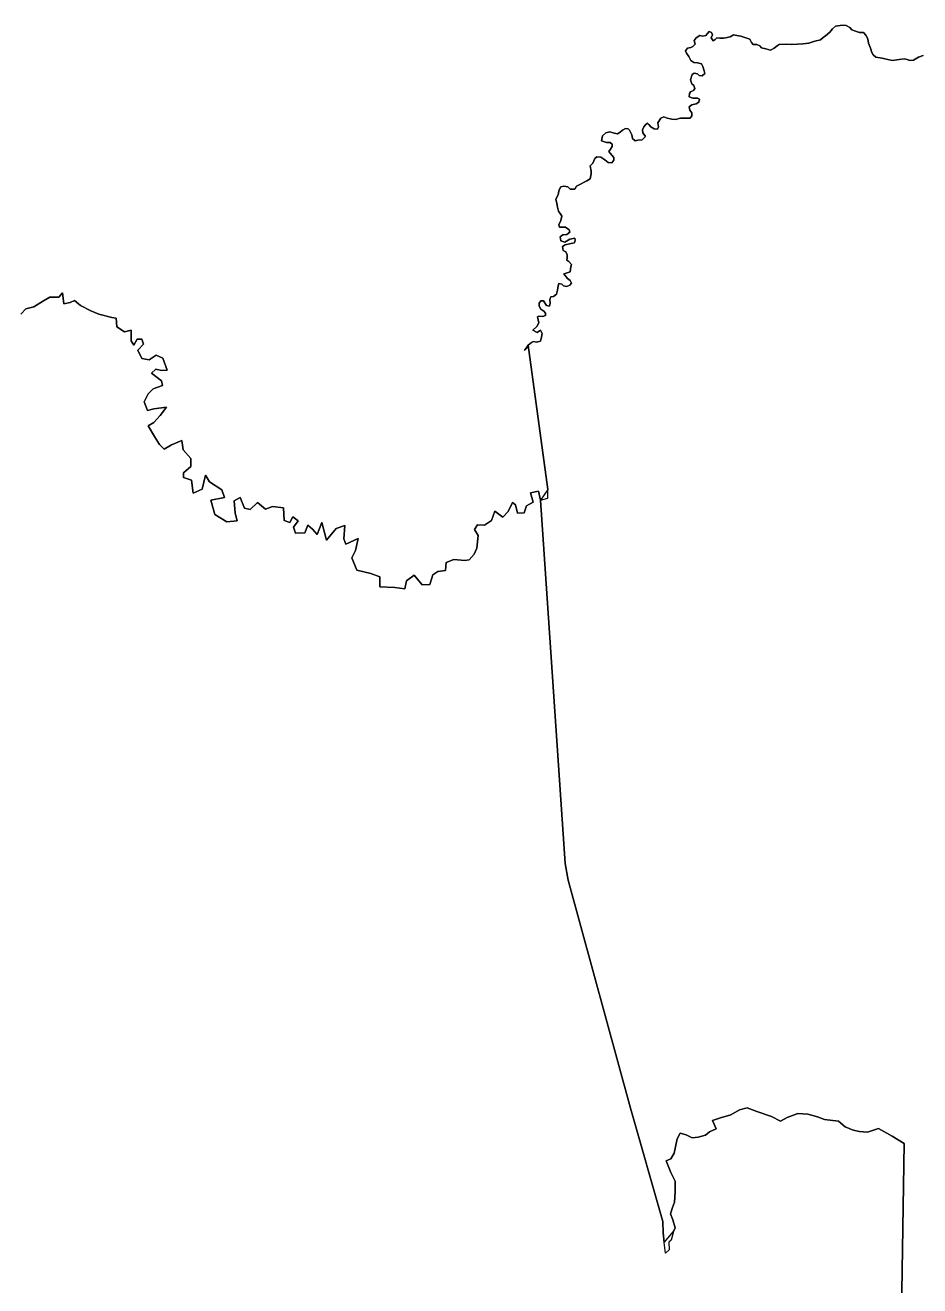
# Model space of a CAD drawing. Header units: inches. Extents: x 33.9 to 41.9, y -4.8 to 5.4.
# Drawn here: x 35.0716 to 35.1472, y 0.8157 to 0.9222 of the extents above; entities that cross this region are included whole.
import ezdxf

# ---------------------------------------------------------------- set-up
doc = ezdxf.new("R2010")
doc.units = ezdxf.units.IN
doc.header["$MEASUREMENT"] = 0
doc.layers.add('Counties', color=7, linetype='Continuous')

msp = doc.modelspace()

# ---------------------------------------------------------------- linework, layer by layer
at = {"layer": 'Counties'}
for points in [[(35.14748, 0.91965), (35.14708, 0.91953), (35.14665, 0.91927), (35.14635, 0.91924), (35.14613, 0.91931), (35.14587, 0.91937), (35.14543, 0.91932), (35.14487, 0.91924), (35.14433, 0.91934), (35.14399, 0.91943), (35.14348, 0.91953), (35.14323, 0.91972), (35.14313, 0.9199), (35.14303, 0.92028), (35.14284, 0.9207), (35.14279, 0.92106), (35.14262, 0.92137), (35.14243, 0.92159), (35.14208, 0.92161), (35.14175, 0.92171), (35.14145, 0.92184), (35.14126, 0.92202), (35.14097, 0.9222), (35.14065, 0.92222), (35.14006, 0.92215), (35.1398, 0.92191), (35.13958, 0.92164), (35.13921, 0.92132), (35.13902, 0.92118), (35.1388, 0.92099), (35.1383, 0.92086), (35.1378, 0.9207), (35.1373, 0.92065), (35.13684, 0.92063), (35.13636, 0.9206), (35.13589, 0.92062), (35.13529, 0.92058), (35.13514, 0.92048), (35.13487, 0.92028), (35.13455, 0.92012), (35.13418, 0.92021), (35.1338, 0.92031), (35.13367, 0.92048), (35.13341, 0.92058), (35.13328, 0.92058), (35.13309, 0.92058), (35.13296, 0.92077), (35.13282, 0.92104), (35.1324, 0.92119), (35.13206, 0.92128), (35.13173, 0.92136), (35.13145, 0.9214), (35.13116, 0.92125), (35.13077, 0.92116), (35.13062, 0.92111), (35.13028, 0.92111), (35.13002, 0.92116), (35.12989, 0.92101), (35.12973, 0.92089), (35.12955, 0.92116), (35.12965, 0.9214), (35.12958, 0.92159), (35.12938, 0.9217), (35.12923, 0.92153), (35.12911, 0.92135), (35.12884, 0.9213), (35.1286, 0.92135), (35.12829, 0.92116), (35.12812, 0.92092), (35.12819, 0.92063), (35.12801, 0.92043), (35.12782, 0.92034), (35.12756, 0.92027), (35.12738, 0.92004), (35.12745, 0.91985), (35.12765, 0.91958), (35.12784, 0.91924), (35.12807, 0.91908), (35.1284, 0.91903), (35.12873, 0.91896), (35.12885, 0.91874), (35.12897, 0.91837), (35.12902, 0.91813), (35.12879, 0.91794), (35.12853, 0.91796), (35.1284, 0.91811), (35.12812, 0.91816), (35.12794, 0.91804), (35.12781, 0.9176), (35.12792, 0.91727), (35.12809, 0.91711), (35.12818, 0.91688), (35.12806, 0.91669), (35.12781, 0.91658), (35.12772, 0.91646), (35.12769, 0.91616), (35.12799, 0.91606), (35.12839, 0.91606), (35.12855, 0.91597), (35.1285, 0.91571), (35.12827, 0.91557), (35.12792, 0.91548), (35.12769, 0.91532), (35.12774, 0.91504), (35.1279, 0.9148), (35.1279, 0.91455), (35.12776, 0.91436), (35.1273, 0.91436), (35.12695, 0.91436), (35.12653, 0.91425), (35.12621, 0.91429), (35.12584, 0.91436), (35.12554, 0.91446), (35.12528, 0.91436), (35.12505, 0.91397), (35.1251, 0.91364), (35.12501, 0.91343), (35.12473, 0.91345), (35.12445, 0.91364), (35.12429, 0.91383), (35.12417, 0.91394), (35.12399, 0.9138), (35.12385, 0.91362), (35.12373, 0.91338), (35.12378, 0.91313), (35.12399, 0.91282), (35.12371, 0.91252), (35.12336, 0.9125), (35.12311, 0.91245), (35.1229, 0.91264), (35.12285, 0.91296), (35.12264, 0.91336), (35.12253, 0.91345), (35.1223, 0.91348), (35.12206, 0.91336), (35.12185, 0.91317), (35.12162, 0.91303), (35.12134, 0.9131), (35.12097, 0.9132), (35.12065, 0.91313), (35.12037, 0.91287), (35.12028, 0.91245), (35.1207, 0.91231), (35.12102, 0.91231), (35.12118, 0.91215), (35.12118, 0.91196), (35.12104, 0.91173), (35.12091, 0.91154), (35.12114, 0.91124), (35.12132, 0.91103), (35.12132, 0.91082), (35.12116, 0.91059), (35.12083, 0.91061), (35.12056, 0.91085), (35.12021, 0.91105), (35.11988, 0.9111), (35.1197, 0.91094), (35.11954, 0.91056), (35.11933, 0.91033), (35.1194, 0.90989), (35.1194, 0.90966), (35.11931, 0.90924), (35.11905, 0.90907), (35.11887, 0.90898), (35.1185, 0.90879), (35.11817, 0.90861), (35.11801, 0.90835), (35.11764, 0.90835), (35.11743, 0.90856), (35.1171, 0.90861), (35.11685, 0.90856), (35.11666, 0.90824), (35.11664, 0.90798), (35.11655, 0.90777), (35.11643, 0.90751), (35.1165, 0.90714), (35.11657, 0.90684), (35.11664, 0.90651), (35.11683, 0.90621), (35.11692, 0.90607), (35.11683, 0.90572), (35.11666, 0.90535), (35.11673, 0.90516), (35.11697, 0.90516), (35.11722, 0.90516), (35.11755, 0.90491), (35.11759, 0.90472), (35.11734, 0.90453), (35.11701, 0.90451), (35.11678, 0.90432), (35.11683, 0.904), (35.11718, 0.90388), (35.11759, 0.90414), (35.11801, 0.90421), (35.11806, 0.90404), (35.11799, 0.90381), (35.11757, 0.90374), (35.1172, 0.90365), (35.11699, 0.90351), (35.11704, 0.90318), (35.11727, 0.90307), (35.11738, 0.90281), (35.11738, 0.90255), (35.11736, 0.90237), (35.11752, 0.90223), (35.11773, 0.902), (35.11769, 0.90179), (35.11764, 0.90137), (35.11729, 0.90127), (35.11708, 0.9012), (35.11741, 0.90081), (35.11764, 0.90065), (35.11773, 0.90041), (35.11759, 0.90023), (35.11734, 0.90013), (35.11706, 0.90018), (35.11692, 0.90032), (35.11667, 0.90039), (35.11662, 0.9002), (35.11655, 0.89981), (35.11648, 0.89948), (35.11623, 0.89929), (35.11599, 0.89925), (35.11592, 0.89902), (35.11595, 0.89871), (35.11588, 0.89846), (35.11562, 0.89853), (35.11537, 0.89892), (35.11516, 0.89892), (35.115, 0.89871), (35.11502, 0.89846), (35.11516, 0.89822), (35.11539, 0.89804), (35.11555, 0.89787), (35.11555, 0.89769), (35.11532, 0.89759), (35.11498, 0.89762), (35.11488, 0.89757), (35.11498, 0.89706), (35.11481, 0.89676), (35.11447, 0.89645), (35.11484, 0.89624), (35.11511, 0.89643), (35.11525, 0.89615), (35.11521, 0.89585), (35.11511, 0.8955), (35.11479, 0.89543), (35.11454, 0.89548), (35.11435, 0.89541), (35.11409, 0.89517), (35.11574, 0.88297), (35.11513, 0.88206), (35.11496, 0.88283), (35.11428, 0.88268), (35.11449, 0.88189), (35.11393, 0.8816), (35.11375, 0.88099), (35.11318, 0.88096), (35.113, 0.88168), (35.11275, 0.88186), (35.11239, 0.8811), (35.11193, 0.88064), (35.11125, 0.88114), (35.11097, 0.88035), (35.11039, 0.87996), (35.10979, 0.87999), (35.10954, 0.8796), (35.10986, 0.87909), (35.10975, 0.87802), (35.1095, 0.87751), (35.10908, 0.87701), (35.10872, 0.87698), (35.10779, 0.87705), (35.10715, 0.8768), (35.10708, 0.87612), (35.10644, 0.87604), (35.10601, 0.87576), (35.10576, 0.87493), (35.10512, 0.8749), (35.10444, 0.87572), (35.1038, 0.87525), (35.10366, 0.87457), (35.1028, 0.87468), (35.10155, 0.87475), (35.10155, 0.87558), (35.10077, 0.87587), (35.09959, 0.87615), (35.09916, 0.87719), (35.09948, 0.8778), (35.0997, 0.87884), (35.09866, 0.87834), (35.09849, 0.87881), (35.09859, 0.87992), (35.09784, 0.87967), (35.09702, 0.8787), (35.09663, 0.88017), (35.09624, 0.87917), (35.09585, 0.87963), (35.09546, 0.87996), (35.09521, 0.87931), (35.09442, 0.87928), (35.09424, 0.87978), (35.09464, 0.88032), (35.09417, 0.88067), (35.09392, 0.88017), (35.09346, 0.88035), (35.09339, 0.88143), (35.09246, 0.88154), (35.09186, 0.88132), (35.09121, 0.88186), (35.09057, 0.88129), (35.09011, 0.88139), (35.08972, 0.88229), (35.08922, 0.882), (35.08932, 0.88096), (35.08947, 0.88032), (35.08861, 0.88025), (35.08758, 0.88086), (35.08726, 0.88208), (35.0884, 0.88229), (35.08818, 0.88294), (35.08715, 0.88362), (35.08679, 0.88419), (35.08651, 0.88301), (35.08576, 0.88265), (35.08562, 0.88376), (35.08494, 0.88398), (35.08494, 0.88437), (35.08555, 0.88491), (35.08555, 0.88559), (35.0849, 0.88631), (35.0848, 0.8871), (35.08394, 0.88674), (35.0833, 0.88638), (35.08291, 0.88678), (35.08248, 0.88746), (35.08194, 0.88836), (35.08244, 0.88864), (35.08298, 0.88922), (35.08351, 0.88994), (35.08244, 0.88979), (35.08191, 0.88965), (35.08162, 0.89037), (35.08195, 0.89105), (35.08237, 0.89148), (35.08316, 0.89177), (35.08309, 0.89216), (35.08223, 0.89281), (35.08259, 0.89313), (35.08309, 0.89302), (35.08355, 0.89306), (35.08319, 0.89406), (35.08262, 0.89432), (35.08205, 0.89392), (35.08141, 0.89403), (35.08109, 0.89475), (35.08155, 0.89525), (35.08141, 0.89568), (35.08102, 0.89568), (35.08073, 0.89518), (35.08052, 0.89554), (35.08052, 0.89643), (35.07995, 0.89629), (35.07931, 0.89672), (35.07924, 0.89744), (35.07888, 0.89751), (35.07778, 0.8978), (35.0771, 0.89808), (35.07624, 0.89852), (35.07574, 0.89895), (35.07535, 0.89877), (35.07482, 0.89866), (35.07471, 0.89959), (35.07439, 0.89923), (35.07364, 0.89923), (35.0731, 0.89891), (35.07228, 0.89841), (35.07161, 0.89823), (35.07118, 0.8978)], [(35.14748, 0.91965), (35.14708, 0.91953), (35.14665, 0.91927), (35.14635, 0.91924), (35.14613, 0.91931), (35.14587, 0.91937), (35.14543, 0.91932), (35.14487, 0.91924), (35.14433, 0.91934), (35.14399, 0.91943), (35.14348, 0.91953), (35.14323, 0.91972), (35.14313, 0.9199), (35.14303, 0.92028), (35.14284, 0.9207), (35.14279, 0.92106), (35.14262, 0.92137), (35.14243, 0.92159), (35.14208, 0.92161), (35.14175, 0.92171), (35.14145, 0.92184), (35.14126, 0.92202), (35.14097, 0.9222), (35.14065, 0.92222), (35.14006, 0.92215), (35.1398, 0.92191), (35.13958, 0.92164), (35.13921, 0.92132), (35.13902, 0.92118), (35.1388, 0.92099), (35.1383, 0.92086), (35.1378, 0.9207), (35.1373, 0.92065), (35.13684, 0.92063), (35.13636, 0.9206), (35.13589, 0.92062), (35.13529, 0.92058), (35.13514, 0.92048), (35.13487, 0.92028), (35.13455, 0.92012), (35.13418, 0.92021), (35.1338, 0.92031), (35.13367, 0.92048), (35.13341, 0.92058), (35.13328, 0.92058), (35.13309, 0.92058), (35.13296, 0.92077), (35.13282, 0.92104), (35.1324, 0.92119), (35.13206, 0.92128), (35.13173, 0.92136), (35.13145, 0.9214), (35.13116, 0.92125), (35.13077, 0.92116), (35.13062, 0.92111), (35.13028, 0.92111), (35.13002, 0.92116), (35.12989, 0.92101), (35.12973, 0.92089), (35.12955, 0.92116), (35.12965, 0.9214), (35.12958, 0.92159), (35.12938, 0.9217), (35.12923, 0.92153), (35.12911, 0.92135), (35.12884, 0.9213), (35.1286, 0.92135), (35.12829, 0.92116), (35.12812, 0.92092), (35.12819, 0.92063), (35.12801, 0.92043), (35.12782, 0.92034), (35.12756, 0.92027), (35.12738, 0.92004), (35.12745, 0.91985), (35.12765, 0.91958), (35.12784, 0.91924), (35.12807, 0.91908), (35.1284, 0.91903), (35.12873, 0.91896), (35.12885, 0.91874), (35.12897, 0.91837), (35.12902, 0.91813), (35.12879, 0.91794), (35.12853, 0.91796), (35.1284, 0.91811), (35.12812, 0.91816), (35.12794, 0.91804), (35.12781, 0.9176), (35.12792, 0.91727), (35.12809, 0.91711), (35.12818, 0.91688), (35.12806, 0.91669), (35.12781, 0.91658), (35.12772, 0.91646), (35.12769, 0.91616), (35.12799, 0.91606), (35.12839, 0.91606), (35.12855, 0.91597), (35.1285, 0.91571), (35.12827, 0.91557), (35.12792, 0.91548), (35.12769, 0.91532), (35.12774, 0.91504), (35.1279, 0.9148), (35.1279, 0.91455), (35.12776, 0.91436), (35.1273, 0.91436), (35.12695, 0.91436), (35.12653, 0.91425), (35.12621, 0.91429), (35.12584, 0.91436), (35.12554, 0.91446), (35.12528, 0.91436), (35.12505, 0.91397), (35.1251, 0.91364), (35.12501, 0.91343), (35.12473, 0.91345), (35.12445, 0.91364), (35.12429, 0.91383), (35.12417, 0.91394), (35.12399, 0.9138), (35.12385, 0.91362), (35.12373, 0.91338), (35.12378, 0.91313), (35.12399, 0.91282), (35.12371, 0.91252), (35.12336, 0.9125), (35.12311, 0.91245), (35.1229, 0.91264), (35.12285, 0.91296), (35.12264, 0.91336), (35.12253, 0.91345), (35.1223, 0.91348), (35.12206, 0.91336), (35.12185, 0.91317), (35.12162, 0.91303), (35.12134, 0.9131), (35.12097, 0.9132), (35.12065, 0.91313), (35.12037, 0.91287), (35.12028, 0.91245), (35.1207, 0.91231), (35.12102, 0.91231), (35.12118, 0.91215), (35.12118, 0.91196), (35.12104, 0.91173), (35.12091, 0.91154), (35.12114, 0.91124), (35.12132, 0.91103), (35.12132, 0.91082), (35.12116, 0.91059), (35.12083, 0.91061), (35.12056, 0.91085), (35.12021, 0.91105), (35.11988, 0.9111), (35.1197, 0.91094), (35.11954, 0.91056), (35.11933, 0.91033), (35.1194, 0.90989), (35.1194, 0.90966), (35.11931, 0.90924), (35.11905, 0.90907), (35.11887, 0.90898), (35.1185, 0.90879), (35.11817, 0.90861), (35.11801, 0.90835), (35.11764, 0.90835), (35.11743, 0.90856), (35.1171, 0.90861), (35.11685, 0.90856), (35.11666, 0.90824), (35.11664, 0.90798), (35.11655, 0.90777), (35.11643, 0.90751), (35.1165, 0.90714), (35.11657, 0.90684), (35.11664, 0.90651), (35.11683, 0.90621), (35.11692, 0.90607), (35.11683, 0.90572), (35.11666, 0.90535), (35.11673, 0.90516), (35.11697, 0.90516), (35.11722, 0.90516), (35.11755, 0.90491), (35.11759, 0.90472), (35.11734, 0.90453), (35.11701, 0.90451), (35.11678, 0.90432), (35.11683, 0.904), (35.11718, 0.90388), (35.11759, 0.90414), (35.11801, 0.90421), (35.11806, 0.90404), (35.11799, 0.90381), (35.11757, 0.90374), (35.1172, 0.90365), (35.11699, 0.90351), (35.11704, 0.90318), (35.11727, 0.90307), (35.11738, 0.90281), (35.11738, 0.90255), (35.11736, 0.90237), (35.11752, 0.90223), (35.11773, 0.902), (35.11769, 0.90179), (35.11764, 0.90137), (35.11729, 0.90127), (35.11708, 0.9012), (35.11741, 0.90081), (35.11764, 0.90065), (35.11773, 0.90041), (35.11759, 0.90023), (35.11734, 0.90013), (35.11706, 0.90018), (35.11692, 0.90032), (35.11667, 0.90039), (35.11662, 0.9002), (35.11655, 0.89981), (35.11648, 0.89948), (35.11623, 0.89929), (35.11599, 0.89925), (35.11592, 0.89902), (35.11595, 0.89871), (35.11588, 0.89846), (35.11562, 0.89853), (35.11537, 0.89892), (35.11516, 0.89892), (35.115, 0.89871), (35.11502, 0.89846), (35.11516, 0.89822), (35.11539, 0.89804), (35.11555, 0.89787), (35.11555, 0.89769), (35.11532, 0.89759), (35.11498, 0.89762), (35.11488, 0.89757), (35.11498, 0.89706), (35.11481, 0.89676), (35.11447, 0.89645), (35.11484, 0.89624), (35.11511, 0.89643), (35.11525, 0.89615), (35.11521, 0.89585), (35.11511, 0.8955), (35.11479, 0.89543), (35.11454, 0.89548), (35.11435, 0.89541), (35.11409, 0.89517), (35.11574, 0.88297), (35.11513, 0.88206), (35.11496, 0.88283), (35.11428, 0.88268), (35.11449, 0.88189), (35.11393, 0.8816), (35.11375, 0.88099), (35.11318, 0.88096), (35.113, 0.88168), (35.11275, 0.88186), (35.11239, 0.8811), (35.11193, 0.88064), (35.11125, 0.88114), (35.11097, 0.88035), (35.11039, 0.87996), (35.10979, 0.87999), (35.10954, 0.8796), (35.10986, 0.87909), (35.10975, 0.87802), (35.1095, 0.87751), (35.10908, 0.87701), (35.10872, 0.87698), (35.10779, 0.87705), (35.10715, 0.8768), (35.10708, 0.87612), (35.10644, 0.87604), (35.10601, 0.87576), (35.10576, 0.87493), (35.10512, 0.8749), (35.10444, 0.87572), (35.1038, 0.87525), (35.10366, 0.87457), (35.1028, 0.87468), (35.10155, 0.87475), (35.10155, 0.87558), (35.10077, 0.87587), (35.09959, 0.87615), (35.09916, 0.87719), (35.09948, 0.8778), (35.0997, 0.87884), (35.09866, 0.87834), (35.09849, 0.87881), (35.09859, 0.87992), (35.09784, 0.87967), (35.09702, 0.8787), (35.09663, 0.88017), (35.09624, 0.87917), (35.09585, 0.87963), (35.09546, 0.87996), (35.09521, 0.87931), (35.09442, 0.87928), (35.09424, 0.87978), (35.09464, 0.88032), (35.09417, 0.88067), (35.09392, 0.88017), (35.09346, 0.88035), (35.09339, 0.88143), (35.09246, 0.88154), (35.09186, 0.88132), (35.09121, 0.88186), (35.09057, 0.88129), (35.09011, 0.88139), (35.08972, 0.88229), (35.08922, 0.882), (35.08932, 0.88096), (35.08947, 0.88032), (35.08861, 0.88025), (35.08758, 0.88086), (35.08726, 0.88208), (35.0884, 0.88229), (35.08818, 0.88294), (35.08715, 0.88362), (35.08679, 0.88419), (35.08651, 0.88301), (35.08576, 0.88265), (35.08562, 0.88376), (35.08494, 0.88398), (35.08494, 0.88437), (35.08555, 0.88491), (35.08555, 0.88559), (35.0849, 0.88631), (35.0848, 0.8871), (35.08394, 0.88674), (35.0833, 0.88638), (35.08291, 0.88678), (35.08248, 0.88746), (35.08194, 0.88836), (35.08244, 0.88864), (35.08298, 0.88922), (35.08351, 0.88994), (35.08244, 0.88979), (35.08191, 0.88965), (35.08162, 0.89037), (35.08195, 0.89105), (35.08237, 0.89148), (35.08316, 0.89177), (35.08309, 0.89216), (35.08223, 0.89281), (35.08259, 0.89313), (35.08309, 0.89302), (35.08355, 0.89306), (35.08319, 0.89406), (35.08262, 0.89432), (35.08205, 0.89392), (35.08141, 0.89403), (35.08109, 0.89475), (35.08155, 0.89525), (35.08141, 0.89568), (35.08102, 0.89568), (35.08073, 0.89518), (35.08052, 0.89554), (35.08052, 0.89643), (35.07995, 0.89629), (35.07931, 0.89672), (35.07924, 0.89744), (35.07888, 0.89751), (35.07778, 0.8978), (35.0771, 0.89808), (35.07624, 0.89852), (35.07574, 0.89895), (35.07535, 0.89877), (35.07482, 0.89866), (35.07471, 0.89959), (35.07439, 0.89923), (35.07364, 0.89923), (35.0731, 0.89891), (35.07228, 0.89841), (35.07161, 0.89823), (35.07118, 0.8978)], [(35.14521, 0.78659), (35.14586, 0.82769), (35.14486, 0.8283), (35.14368, 0.82895), (35.14276, 0.82863), (35.14208, 0.8287), (35.14155, 0.82881), (35.14087, 0.82909), (35.1403, 0.82956), (35.13912, 0.8297), (35.13855, 0.82995), (35.13773, 0.83017), (35.13688, 0.83021), (35.13598, 0.82988), (35.13541, 0.82956), (35.13466, 0.82996), (35.13342, 0.83039), (35.1326, 0.83071), (35.13195, 0.83053), (35.13121, 0.8301), (35.13035, 0.82985), (35.12967, 0.82963), (35.12996, 0.82892), (35.12942, 0.82866), (35.12907, 0.82838), (35.12846, 0.82823), (35.12793, 0.82816), (35.12743, 0.82841), (35.12693, 0.82856), (35.12668, 0.82809), (35.12643, 0.82687), (35.12614, 0.8264), (35.12575, 0.82622), (35.12614, 0.82522), (35.1265, 0.8245), (35.1265, 0.82361), (35.12646, 0.82271), (35.12628, 0.82228), (35.12611, 0.82174), (35.12632, 0.82124), (35.1265, 0.82055), (35.12635, 0.82023), (35.12618, 0.81951), (35.12596, 0.81933), (35.126, 0.81869), (35.12568, 0.8184), (35.12557, 0.8193), (35.1255, 0.82012), (35.12546, 0.82109), (35.12272, 0.83068), (35.11745, 0.84995), (35.1172, 0.85135), (35.11513, 0.88206), (35.11574, 0.88224), (35.11574, 0.88297), (35.11409, 0.89517), (35.11435, 0.89541), (35.11454, 0.89548), (35.11479, 0.89543), (35.11511, 0.8955), (35.11521, 0.89585), (35.11525, 0.89615), (35.11511, 0.89643), (35.11484, 0.89624), (35.11447, 0.89645), (35.11481, 0.89676), (35.11498, 0.89706), (35.11488, 0.89757), (35.11498, 0.89762), (35.11532, 0.89759), (35.11555, 0.89769), (35.11555, 0.89787), (35.11539, 0.89804), (35.11516, 0.89822), (35.11502, 0.89846), (35.115, 0.89871), (35.11516, 0.89892), (35.11537, 0.89892), (35.11562, 0.89853), (35.11588, 0.89846), (35.11595, 0.89871), (35.11592, 0.89902), (35.11599, 0.89925), (35.11623, 0.89929), (35.11648, 0.89948), (35.11655, 0.89981), (35.11662, 0.9002), (35.11667, 0.90039), (35.11692, 0.90032), (35.11706, 0.90018), (35.11734, 0.90013), (35.11759, 0.90023), (35.11773, 0.90041), (35.11764, 0.90065), (35.11741, 0.90081), (35.11708, 0.9012), (35.11729, 0.90127), (35.11764, 0.90137), (35.11769, 0.90179), (35.11773, 0.902), (35.11752, 0.90223), (35.11736, 0.90237), (35.11738, 0.90255), (35.11738, 0.90281), (35.11727, 0.90307), (35.11704, 0.90318), (35.11699, 0.90351), (35.1172, 0.90365), (35.11757, 0.90374), (35.11799, 0.90381), (35.11806, 0.90404), (35.11801, 0.90421), (35.11759, 0.90414), (35.11718, 0.90388), (35.11683, 0.904), (35.11678, 0.90432), (35.11701, 0.90451), (35.11734, 0.90453), (35.11759, 0.90472), (35.11755, 0.90491), (35.11722, 0.90516), (35.11697, 0.90516), (35.11673, 0.90516), (35.11666, 0.90535), (35.11683, 0.90572), (35.11692, 0.90607), (35.11683, 0.90621), (35.11664, 0.90651), (35.11657, 0.90684), (35.1165, 0.90714), (35.11643, 0.90751), (35.11655, 0.90777), (35.11664, 0.90798), (35.11666, 0.90824), (35.11685, 0.90856), (35.1171, 0.90861), (35.11743, 0.90856), (35.11764, 0.90835), (35.11801, 0.90835), (35.11817, 0.90861), (35.1185, 0.90879), (35.11887, 0.90898), (35.11905, 0.90907), (35.11931, 0.90924), (35.1194, 0.90966), (35.1194, 0.90989), (35.11933, 0.91033), (35.11954, 0.91056), (35.1197, 0.91094), (35.11988, 0.9111), (35.12021, 0.91105), (35.12056, 0.91085), (35.12083, 0.91061), (35.12116, 0.91059), (35.12132, 0.91082), (35.12132, 0.91103), (35.12114, 0.91124), (35.12091, 0.91154), (35.12104, 0.91173), (35.12118, 0.91196), (35.12118, 0.91215), (35.12102, 0.91231), (35.1207, 0.91231), (35.12028, 0.91245), (35.12037, 0.91287), (35.12065, 0.91313), (35.12097, 0.9132), (35.12134, 0.9131), (35.12162, 0.91303), (35.12185, 0.91317), (35.12206, 0.91336), (35.1223, 0.91348), (35.12253, 0.91345), (35.12264, 0.91336), (35.12285, 0.91296), (35.1229, 0.91264), (35.12311, 0.91245), (35.12336, 0.9125), (35.12371, 0.91252), (35.12399, 0.91282), (35.12378, 0.91313), (35.12373, 0.91338), (35.12385, 0.91362), (35.12399, 0.9138), (35.12417, 0.91394), (35.12429, 0.91383), (35.12445, 0.91364), (35.12473, 0.91345), (35.12501, 0.91343), (35.1251, 0.91364), (35.12505, 0.91397), (35.12528, 0.91436), (35.12554, 0.91446), (35.12584, 0.91436), (35.12621, 0.91429), (35.12653, 0.91425), (35.12695, 0.91436), (35.1273, 0.91436), (35.12776, 0.91436), (35.1279, 0.91455), (35.1279, 0.9148), (35.12774, 0.91504), (35.12769, 0.91532), (35.12792, 0.91548), (35.12827, 0.91557), (35.1285, 0.91571), (35.12855, 0.91597), (35.12839, 0.91606), (35.12799, 0.91606), (35.12769, 0.91616), (35.12772, 0.91646), (35.12781, 0.91658), (35.12806, 0.91669), (35.12818, 0.91688), (35.12809, 0.91711), (35.12792, 0.91727), (35.12781, 0.9176), (35.12794, 0.91804), (35.12812, 0.91816), (35.1284, 0.91811), (35.12853, 0.91796), (35.12879, 0.91794), (35.12902, 0.91813), (35.12897, 0.91837), (35.12885, 0.91874), (35.12873, 0.91896), (35.1284, 0.91903), (35.12807, 0.91908), (35.12784, 0.91924), (35.12765, 0.91958), (35.12745, 0.91985), (35.12738, 0.92004), (35.12756, 0.92027), (35.12782, 0.92034), (35.12801, 0.92043), (35.12819, 0.92063), (35.12812, 0.92092), (35.12829, 0.92116), (35.1286, 0.92135), (35.12884, 0.9213), (35.12911, 0.92135), (35.12923, 0.92153), (35.12938, 0.9217), (35.12958, 0.92159), (35.12965, 0.9214), (35.12955, 0.92116), (35.12973, 0.92089), (35.12989, 0.92101), (35.13002, 0.92116), (35.13028, 0.92111), (35.13062, 0.92111), (35.13077, 0.92116), (35.13116, 0.92125), (35.13145, 0.9214), (35.13173, 0.92136), (35.13206, 0.92128), (35.1324, 0.92119), (35.13282, 0.92104), (35.13296, 0.92077), (35.13309, 0.92058), (35.13328, 0.92058), (35.13341, 0.92058), (35.13367, 0.92048), (35.1338, 0.92031), (35.13418, 0.92021), (35.13455, 0.92012), (35.13487, 0.92028), (35.13514, 0.92048), (35.13529, 0.92058), (35.13589, 0.92062), (35.13636, 0.9206), (35.13684, 0.92063), (35.1373, 0.92065), (35.1378, 0.9207), (35.1383, 0.92086), (35.1388, 0.92099), (35.13902, 0.92118), (35.13921, 0.92132), (35.13958, 0.92164), (35.1398, 0.92191), (35.14006, 0.92215), (35.14065, 0.92222), (35.14097, 0.9222), (35.14126, 0.92202), (35.14145, 0.92184), (35.14175, 0.92171), (35.14208, 0.92161), (35.14243, 0.92159), (35.14262, 0.92137), (35.14279, 0.92106), (35.14284, 0.9207), (35.14303, 0.92028), (35.14313, 0.9199), (35.14323, 0.91972), (35.14348, 0.91953), (35.14399, 0.91943), (35.14433, 0.91934), (35.14487, 0.91924), (35.14543, 0.91932), (35.14587, 0.91937), (35.14613, 0.91931), (35.14635, 0.91924), (35.14665, 0.91927), (35.14708, 0.91953), (35.14748, 0.91965)], [(35.14521, 0.78659), (35.14586, 0.82769), (35.14486, 0.8283), (35.14368, 0.82895), (35.14276, 0.82863), (35.14208, 0.8287), (35.14155, 0.82881), (35.14087, 0.82909), (35.1403, 0.82956), (35.13912, 0.8297), (35.13855, 0.82995), (35.13773, 0.83017), (35.13688, 0.83021), (35.13598, 0.82988), (35.13541, 0.82956), (35.13466, 0.82996), (35.13342, 0.83039), (35.1326, 0.83071), (35.13195, 0.83053), (35.13121, 0.8301), (35.13035, 0.82985), (35.12967, 0.82963), (35.12996, 0.82892), (35.12942, 0.82866), (35.12907, 0.82838), (35.12846, 0.82823), (35.12793, 0.82816), (35.12743, 0.82841), (35.12693, 0.82856), (35.12668, 0.82809), (35.12643, 0.82687), (35.12614, 0.8264), (35.12575, 0.82622), (35.12614, 0.82522), (35.1265, 0.8245), (35.1265, 0.82361), (35.12646, 0.82271), (35.12628, 0.82228), (35.12611, 0.82174), (35.12632, 0.82124), (35.1265, 0.82055), (35.12635, 0.82023), (35.12618, 0.81951), (35.12596, 0.81933), (35.126, 0.81869), (35.12568, 0.8184), (35.12557, 0.8193), (35.1255, 0.82012), (35.12546, 0.82109), (35.12272, 0.83068), (35.11745, 0.84995), (35.1172, 0.85135), (35.11513, 0.88206), (35.11574, 0.88224), (35.11574, 0.88297), (35.11409, 0.89517), (35.11435, 0.89541), (35.11454, 0.89548), (35.11479, 0.89543), (35.11511, 0.8955), (35.11521, 0.89585), (35.11525, 0.89615), (35.11511, 0.89643), (35.11484, 0.89624), (35.11447, 0.89645), (35.11481, 0.89676), (35.11498, 0.89706), (35.11488, 0.89757), (35.11498, 0.89762), (35.11532, 0.89759), (35.11555, 0.89769), (35.11555, 0.89787), (35.11539, 0.89804), (35.11516, 0.89822), (35.11502, 0.89846), (35.115, 0.89871), (35.11516, 0.89892), (35.11537, 0.89892), (35.11562, 0.89853), (35.11588, 0.89846), (35.11595, 0.89871), (35.11592, 0.89902), (35.11599, 0.89925), (35.11623, 0.89929), (35.11648, 0.89948), (35.11655, 0.89981), (35.11662, 0.9002), (35.11667, 0.90039), (35.11692, 0.90032), (35.11706, 0.90018), (35.11734, 0.90013), (35.11759, 0.90023), (35.11773, 0.90041), (35.11764, 0.90065), (35.11741, 0.90081), (35.11708, 0.9012), (35.11729, 0.90127), (35.11764, 0.90137), (35.11769, 0.90179), (35.11773, 0.902), (35.11752, 0.90223), (35.11736, 0.90237), (35.11738, 0.90255), (35.11738, 0.90281), (35.11727, 0.90307), (35.11704, 0.90318), (35.11699, 0.90351), (35.1172, 0.90365), (35.11757, 0.90374), (35.11799, 0.90381), (35.11806, 0.90404), (35.11801, 0.90421), (35.11759, 0.90414), (35.11718, 0.90388), (35.11683, 0.904), (35.11678, 0.90432), (35.11701, 0.90451), (35.11734, 0.90453), (35.11759, 0.90472), (35.11755, 0.90491), (35.11722, 0.90516), (35.11697, 0.90516), (35.11673, 0.90516), (35.11666, 0.90535), (35.11683, 0.90572), (35.11692, 0.90607), (35.11683, 0.90621), (35.11664, 0.90651), (35.11657, 0.90684), (35.1165, 0.90714), (35.11643, 0.90751), (35.11655, 0.90777), (35.11664, 0.90798), (35.11666, 0.90824), (35.11685, 0.90856), (35.1171, 0.90861), (35.11743, 0.90856), (35.11764, 0.90835), (35.11801, 0.90835), (35.11817, 0.90861), (35.1185, 0.90879), (35.11887, 0.90898), (35.11905, 0.90907), (35.11931, 0.90924), (35.1194, 0.90966), (35.1194, 0.90989), (35.11933, 0.91033), (35.11954, 0.91056), (35.1197, 0.91094), (35.11988, 0.9111), (35.12021, 0.91105), (35.12056, 0.91085), (35.12083, 0.91061), (35.12116, 0.91059), (35.12132, 0.91082), (35.12132, 0.91103), (35.12114, 0.91124), (35.12091, 0.91154), (35.12104, 0.91173), (35.12118, 0.91196), (35.12118, 0.91215), (35.12102, 0.91231), (35.1207, 0.91231), (35.12028, 0.91245), (35.12037, 0.91287), (35.12065, 0.91313), (35.12097, 0.9132), (35.12134, 0.9131), (35.12162, 0.91303), (35.12185, 0.91317), (35.12206, 0.91336), (35.1223, 0.91348), (35.12253, 0.91345), (35.12264, 0.91336), (35.12285, 0.91296), (35.1229, 0.91264), (35.12311, 0.91245), (35.12336, 0.9125), (35.12371, 0.91252), (35.12399, 0.91282), (35.12378, 0.91313), (35.12373, 0.91338), (35.12385, 0.91362), (35.12399, 0.9138), (35.12417, 0.91394), (35.12429, 0.91383), (35.12445, 0.91364), (35.12473, 0.91345), (35.12501, 0.91343), (35.1251, 0.91364), (35.12505, 0.91397), (35.12528, 0.91436), (35.12554, 0.91446), (35.12584, 0.91436), (35.12621, 0.91429), (35.12653, 0.91425), (35.12695, 0.91436), (35.1273, 0.91436), (35.12776, 0.91436), (35.1279, 0.91455), (35.1279, 0.9148), (35.12774, 0.91504), (35.12769, 0.91532), (35.12792, 0.91548), (35.12827, 0.91557), (35.1285, 0.91571), (35.12855, 0.91597), (35.12839, 0.91606), (35.12799, 0.91606), (35.12769, 0.91616), (35.12772, 0.91646), (35.12781, 0.91658), (35.12806, 0.91669), (35.12818, 0.91688), (35.12809, 0.91711), (35.12792, 0.91727), (35.12781, 0.9176), (35.12794, 0.91804), (35.12812, 0.91816), (35.1284, 0.91811), (35.12853, 0.91796), (35.12879, 0.91794), (35.12902, 0.91813), (35.12897, 0.91837), (35.12885, 0.91874), (35.12873, 0.91896), (35.1284, 0.91903), (35.12807, 0.91908), (35.12784, 0.91924), (35.12765, 0.91958), (35.12745, 0.91985), (35.12738, 0.92004), (35.12756, 0.92027), (35.12782, 0.92034), (35.12801, 0.92043), (35.12819, 0.92063), (35.12812, 0.92092), (35.12829, 0.92116), (35.1286, 0.92135), (35.12884, 0.9213), (35.12911, 0.92135), (35.12923, 0.92153), (35.12938, 0.9217), (35.12958, 0.92159), (35.12965, 0.9214), (35.12955, 0.92116), (35.12973, 0.92089), (35.12989, 0.92101), (35.13002, 0.92116), (35.13028, 0.92111), (35.13062, 0.92111), (35.13077, 0.92116), (35.13116, 0.92125), (35.13145, 0.9214), (35.13173, 0.92136), (35.13206, 0.92128), (35.1324, 0.92119), (35.13282, 0.92104), (35.13296, 0.92077), (35.13309, 0.92058), (35.13328, 0.92058), (35.13341, 0.92058), (35.13367, 0.92048), (35.1338, 0.92031), (35.13418, 0.92021), (35.13455, 0.92012), (35.13487, 0.92028), (35.13514, 0.92048), (35.13529, 0.92058), (35.13589, 0.92062), (35.13636, 0.9206), (35.13684, 0.92063), (35.1373, 0.92065), (35.1378, 0.9207), (35.1383, 0.92086), (35.1388, 0.92099), (35.13902, 0.92118), (35.13921, 0.92132), (35.13958, 0.92164), (35.1398, 0.92191), (35.14006, 0.92215), (35.14065, 0.92222), (35.14097, 0.9222), (35.14126, 0.92202), (35.14145, 0.92184), (35.14175, 0.92171), (35.14208, 0.92161), (35.14243, 0.92159), (35.14262, 0.92137), (35.14279, 0.92106), (35.14284, 0.9207), (35.14303, 0.92028), (35.14313, 0.9199), (35.14323, 0.91972), (35.14348, 0.91953), (35.14399, 0.91943), (35.14433, 0.91934), (35.14487, 0.91924), (35.14543, 0.91932), (35.14587, 0.91937), (35.14613, 0.91931), (35.14635, 0.91924), (35.14665, 0.91927), (35.14708, 0.91953), (35.14748, 0.91965)], [(35.07118, 0.8978), (35.07161, 0.89823), (35.07228, 0.89841), (35.0731, 0.89891), (35.07364, 0.89923), (35.07439, 0.89923), (35.07471, 0.89959), (35.07482, 0.89866), (35.07535, 0.89877), (35.07574, 0.89895), (35.07624, 0.89852), (35.0771, 0.89808), (35.07778, 0.8978), (35.07888, 0.89751), (35.07924, 0.89744), (35.07931, 0.89672), (35.07995, 0.89629), (35.08052, 0.89643), (35.08052, 0.89554), (35.08073, 0.89518), (35.08102, 0.89568), (35.08141, 0.89568), (35.08155, 0.89525), (35.08109, 0.89475), (35.08141, 0.89403), (35.08205, 0.89392), (35.08262, 0.89432), (35.08319, 0.89406), (35.08355, 0.89306), (35.08309, 0.89302), (35.08259, 0.89313), (35.08223, 0.89281), (35.08309, 0.89216), (35.08316, 0.89177), (35.08237, 0.89148), (35.08195, 0.89105), (35.08162, 0.89037), (35.08191, 0.88965), (35.08244, 0.88979), (35.08351, 0.88994), (35.08298, 0.88922), (35.08244, 0.88864), (35.08194, 0.88836), (35.08248, 0.88746), (35.08291, 0.88678), (35.0833, 0.88638), (35.08394, 0.88674), (35.0848, 0.8871), (35.0849, 0.88631), (35.08555, 0.88559), (35.08555, 0.88491), (35.08494, 0.88437), (35.08494, 0.88398), (35.08562, 0.88376), (35.08576, 0.88265), (35.08651, 0.88301), (35.08679, 0.88419), (35.08715, 0.88362), (35.08818, 0.88294), (35.0884, 0.88229), (35.08726, 0.88208), (35.08758, 0.88086), (35.08861, 0.88025), (35.08947, 0.88032), (35.08932, 0.88096), (35.08922, 0.882), (35.08972, 0.88229), (35.09011, 0.88139), (35.09057, 0.88129), (35.09121, 0.88186), (35.09186, 0.88132), (35.09246, 0.88154), (35.09339, 0.88143), (35.09346, 0.88035), (35.09392, 0.88017), (35.09417, 0.88067), (35.09464, 0.88032), (35.09424, 0.87978), (35.09442, 0.87928), (35.09521, 0.87931), (35.09546, 0.87996), (35.09585, 0.87963), (35.09624, 0.87917), (35.09663, 0.88017), (35.09702, 0.8787), (35.09784, 0.87967), (35.09859, 0.87992), (35.09849, 0.87881), (35.09866, 0.87834), (35.0997, 0.87884), (35.09948, 0.8778), (35.09916, 0.87719), (35.09959, 0.87615), (35.10077, 0.87587), (35.10155, 0.87558), (35.10155, 0.87475), (35.1028, 0.87468), (35.10366, 0.87457), (35.1038, 0.87525), (35.10444, 0.87572), (35.10512, 0.8749), (35.10576, 0.87493), (35.10601, 0.87576), (35.10644, 0.87604), (35.10708, 0.87612), (35.10715, 0.8768), (35.10779, 0.87705), (35.10872, 0.87698), (35.10908, 0.87701), (35.1095, 0.87751), (35.10975, 0.87802), (35.10986, 0.87909), (35.10954, 0.8796), (35.10979, 0.87999), (35.11039, 0.87996), (35.11097, 0.88035), (35.11125, 0.88114), (35.11193, 0.88064), (35.11239, 0.8811), (35.11275, 0.88186), (35.113, 0.88168), (35.11318, 0.88096), (35.11375, 0.88099), (35.11393, 0.8816), (35.11449, 0.88189), (35.11428, 0.88268), (35.11496, 0.88283), (35.11513, 0.88206), (35.1172, 0.85135), (35.11745, 0.84995), (35.12272, 0.83068), (35.12546, 0.82109), (35.1255, 0.82012), (35.12557, 0.8193), (35.12635, 0.82023), (35.1265, 0.82055), (35.12632, 0.82124), (35.12611, 0.82174), (35.12628, 0.82228), (35.12646, 0.82271), (35.1265, 0.82361), (35.1265, 0.8245), (35.12614, 0.82522), (35.12575, 0.82622), (35.12614, 0.8264), (35.12643, 0.82687), (35.12668, 0.82809), (35.12693, 0.82856), (35.12743, 0.82841), (35.12793, 0.82816), (35.12846, 0.82823), (35.12907, 0.82838), (35.12942, 0.82866), (35.12996, 0.82892), (35.12967, 0.82963), (35.13035, 0.82985), (35.13121, 0.8301), (35.13195, 0.83053), (35.1326, 0.83071), (35.13342, 0.83039), (35.13466, 0.82996), (35.13541, 0.82956), (35.13598, 0.82988), (35.13688, 0.83021), (35.13773, 0.83017), (35.13855, 0.82995), (35.13912, 0.8297), (35.1403, 0.82956), (35.14087, 0.82909), (35.14155, 0.82881), (35.14208, 0.8287), (35.14276, 0.82863), (35.14368, 0.82895), (35.14486, 0.8283), (35.14586, 0.82769), (35.14521, 0.78659)], [(35.07118, 0.8978), (35.07161, 0.89823), (35.07228, 0.89841), (35.0731, 0.89891), (35.07364, 0.89923), (35.07439, 0.89923), (35.07471, 0.89959), (35.07482, 0.89866), (35.07535, 0.89877), (35.07574, 0.89895), (35.07624, 0.89852), (35.0771, 0.89808), (35.07778, 0.8978), (35.07888, 0.89751), (35.07924, 0.89744), (35.07931, 0.89672), (35.07995, 0.89629), (35.08052, 0.89643), (35.08052, 0.89554), (35.08073, 0.89518), (35.08102, 0.89568), (35.08141, 0.89568), (35.08155, 0.89525), (35.08109, 0.89475), (35.08141, 0.89403), (35.08205, 0.89392), (35.08262, 0.89432), (35.08319, 0.89406), (35.08355, 0.89306), (35.08309, 0.89302), (35.08259, 0.89313), (35.08223, 0.89281), (35.08309, 0.89216), (35.08316, 0.89177), (35.08237, 0.89148), (35.08195, 0.89105), (35.08162, 0.89037), (35.08191, 0.88965), (35.08244, 0.88979), (35.08351, 0.88994), (35.08298, 0.88922), (35.08244, 0.88864), (35.08194, 0.88836), (35.08248, 0.88746), (35.08291, 0.88678), (35.0833, 0.88638), (35.08394, 0.88674), (35.0848, 0.8871), (35.0849, 0.88631), (35.08555, 0.88559), (35.08555, 0.88491), (35.08494, 0.88437), (35.08494, 0.88398), (35.08562, 0.88376), (35.08576, 0.88265), (35.08651, 0.88301), (35.08679, 0.88419), (35.08715, 0.88362), (35.08818, 0.88294), (35.0884, 0.88229), (35.08726, 0.88208), (35.08758, 0.88086), (35.08861, 0.88025), (35.08947, 0.88032), (35.08932, 0.88096), (35.08922, 0.882), (35.08972, 0.88229), (35.09011, 0.88139), (35.09057, 0.88129), (35.09121, 0.88186), (35.09186, 0.88132), (35.09246, 0.88154), (35.09339, 0.88143), (35.09346, 0.88035), (35.09392, 0.88017), (35.09417, 0.88067), (35.09464, 0.88032), (35.09424, 0.87978), (35.09442, 0.87928), (35.09521, 0.87931), (35.09546, 0.87996), (35.09585, 0.87963), (35.09624, 0.87917), (35.09663, 0.88017), (35.09702, 0.8787), (35.09784, 0.87967), (35.09859, 0.87992), (35.09849, 0.87881), (35.09866, 0.87834), (35.0997, 0.87884), (35.09948, 0.8778), (35.09916, 0.87719), (35.09959, 0.87615), (35.10077, 0.87587), (35.10155, 0.87558), (35.10155, 0.87475), (35.1028, 0.87468), (35.10366, 0.87457), (35.1038, 0.87525), (35.10444, 0.87572), (35.10512, 0.8749), (35.10576, 0.87493), (35.10601, 0.87576), (35.10644, 0.87604), (35.10708, 0.87612), (35.10715, 0.8768), (35.10779, 0.87705), (35.10872, 0.87698), (35.10908, 0.87701), (35.1095, 0.87751), (35.10975, 0.87802), (35.10986, 0.87909), (35.10954, 0.8796), (35.10979, 0.87999), (35.11039, 0.87996), (35.11097, 0.88035), (35.11125, 0.88114), (35.11193, 0.88064), (35.11239, 0.8811), (35.11275, 0.88186), (35.113, 0.88168), (35.11318, 0.88096), (35.11375, 0.88099), (35.11393, 0.8816), (35.11449, 0.88189), (35.11428, 0.88268), (35.11496, 0.88283), (35.11513, 0.88206), (35.1172, 0.85135), (35.11745, 0.84995), (35.12272, 0.83068), (35.12546, 0.82109), (35.1255, 0.82012), (35.12557, 0.8193), (35.12635, 0.82023), (35.1265, 0.82055), (35.12632, 0.82124), (35.12611, 0.82174), (35.12628, 0.82228), (35.12646, 0.82271), (35.1265, 0.82361), (35.1265, 0.8245), (35.12614, 0.82522), (35.12575, 0.82622), (35.12614, 0.8264), (35.12643, 0.82687), (35.12668, 0.82809), (35.12693, 0.82856), (35.12743, 0.82841), (35.12793, 0.82816), (35.12846, 0.82823), (35.12907, 0.82838), (35.12942, 0.82866), (35.12996, 0.82892), (35.12967, 0.82963), (35.13035, 0.82985), (35.13121, 0.8301), (35.13195, 0.83053), (35.1326, 0.83071), (35.13342, 0.83039), (35.13466, 0.82996), (35.13541, 0.82956), (35.13598, 0.82988), (35.13688, 0.83021), (35.13773, 0.83017), (35.13855, 0.82995), (35.13912, 0.8297), (35.1403, 0.82956), (35.14087, 0.82909), (35.14155, 0.82881), (35.14208, 0.8287), (35.14276, 0.82863), (35.14368, 0.82895), (35.14486, 0.8283), (35.14586, 0.82769), (35.14521, 0.78659)]]:
    msp.add_lwpolyline(points, dxfattribs=at)
msp.add_lwpolyline([(35.11409, 0.89517), (35.11396, 0.89492), (35.11378, 0.89472)], close=True, dxfattribs=at)
msp.add_lwpolyline([(35.11409, 0.89517), (35.11396, 0.89492), (35.11378, 0.89472)], close=True, dxfattribs=at)

doc.saveas('drawing.dxf')
